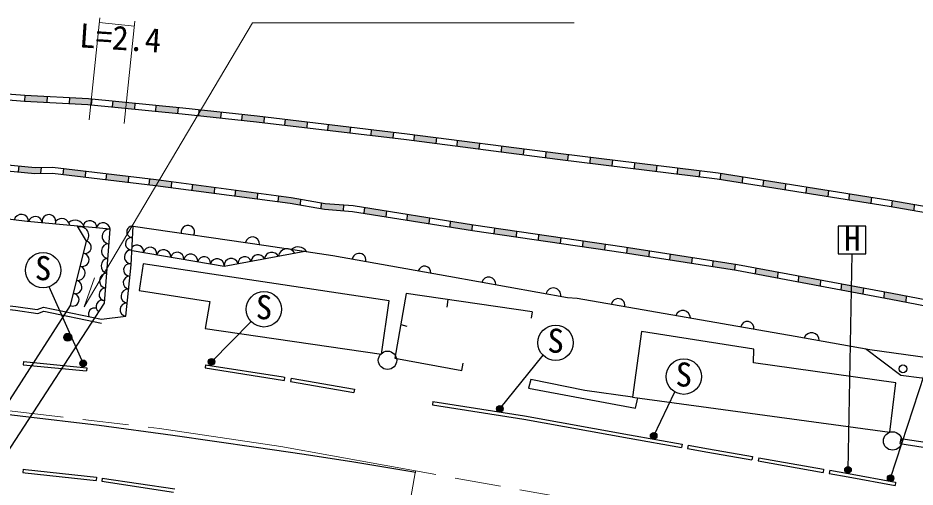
# Model space of a CAD drawing. Units: millimetres at full size, sheet at 1:1000; details may follow other scales. Extents: x 40000 to 680000, y 20000 to 380000.
# Drawn here: x 77634 to 145966, y 297998 to 333699 of the extents above; entities that cross this region are included whole.
import ezdxf
from ezdxf.enums import TextEntityAlignment as Align

# ---------------------------------------------------------------- set-up
doc = ezdxf.new("R2010")
doc.units = ezdxf.units.MM
doc.header["$LTSCALE"] = 1000
doc.linetypes.add('CHAIN', pattern=[18.5, 12, -1.5, 3.5, -1.5])
for name, color, linetype, lineweight in [('M-BGD', 7, 'Continuous', 25), ('M-BGD-EXST', 7, 'Continuous', 25), ('M-BMK', 2, 'CHAIN', 13), ('M-STR-HTXT', 7, 'Continuous', 13), ('M-STR-STRC', 7, 'Continuous', 25)]:
    doc.layers.add(name, color=color, linetype=linetype, lineweight=lineweight)
doc.styles.add('ＭＳ ゴシック', font='')
doc.styles.get('ＭＳ ゴシック').set_extended_font_data('MS Gothic')

msp = doc.modelspace()

# ---------------------------------------------------------------- hatches: boundary and pattern name
at = {"layer": 'M-BGD'}
for points in [[(79867, 327730), (78168, 327820), (78129, 327372), (78137, 327371), (79827, 327282)], [(83263, 327538), (82996, 327565), (81565, 327640), (81526, 327192), (82962, 327116), (83224, 327090)], [(86547, 327211), (84855, 327379), (84816, 326931), (86508, 326762)], [(89831, 326883), (88139, 327052), (88100, 326604), (89792, 326435)], [(93113, 326536), (91422, 326716), (91383, 326268), (93074, 326087)], [(96394, 326179), (95847, 326244), (94704, 326366), (94665, 325918), (95796, 325797), (96355, 325731)], [(99673, 325791), (97984, 325991), (97945, 325542), (99634, 325342)], [(102952, 325402), (101263, 325602), (101223, 325154), (102912, 324953)], [(106230, 325013), (104541, 325213), (104502, 324765), (106191, 324565)], [(109507, 324602), (107819, 324819), (107780, 324371), (109468, 324154)], [(112783, 324181), (111095, 324398), (111056, 323949), (112743, 323732)], [(116158, 323747), (114470, 323964), (114431, 323515), (116119, 323298)], [(119533, 323317), (118786, 323409), (117845, 323530), (117806, 323081), (118730, 322962), (119494, 322868)], [(122910, 322902), (121221, 323109), (121182, 322661), (122871, 322453)], [(126286, 322487), (124598, 322694), (124559, 322246), (126247, 322038)], [(79395, 322327), (78941, 322319), (77699, 322439), (77660, 321991), (78923, 321868), (79356, 321876)], [(82784, 322045), (81095, 322246), (81056, 321797), (82745, 321597)], [(86062, 321655), (84373, 321856), (84334, 321408), (86023, 321207)], [(129564, 322084), (127876, 322291), (127836, 321843), (129525, 321635)], [(132835, 321614), (131152, 321882), (131113, 321433), (132796, 321164)], [(89339, 321250), (88164, 321406), (87652, 321466), (87613, 321018), (88108, 320959), (89300, 320801)], [(136103, 321093), (134419, 321361), (134380, 320912), (136063, 320644)], [(92614, 320817), (90927, 321040), (90888, 320591), (92575, 320368)], [(95889, 320383), (94202, 320606), (94163, 320158), (95850, 319934)], [(139370, 320573), (137687, 320841), (137647, 320391), (139330, 320123)], [(99161, 319918), (98445, 320045), (97477, 320173), (97437, 319724), (98376, 319600), (99122, 319468)], [(142637, 320052), (140954, 320320), (140915, 319871), (142598, 319602)], [(145902, 319504), (144221, 319797), (144181, 319347), (145862, 319054)], [(102435, 319476), (101037, 319587), (100743, 319639), (100703, 319189), (100980, 319140), (102396, 319027)], [(105707, 319014), (104024, 319281), (103985, 318832), (105668, 318564)], [(108974, 318494), (107291, 318762), (107252, 318312), (108935, 318045)], [(112241, 317975), (110558, 318242), (110519, 317793), (112202, 317526)], [(115611, 317481), (113926, 317727), (113887, 317278), (115572, 317032)], [(118981, 316988), (117296, 317234), (117257, 316785), (118942, 316539)], [(122351, 316495), (120666, 316742), (120627, 316293), (122312, 316046)], [(125720, 315986), (124036, 316247), (123997, 315797), (125680, 315536)], [(128988, 315479), (127304, 315740), (127265, 315291), (128949, 315030)], [(132256, 314972), (130573, 315233), (130533, 314784), (132217, 314523)], [(135516, 314370), (133837, 314683), (133798, 314233), (135477, 313920)], [(137097, 314075), (137057, 313625), (138736, 313311), (138776, 313762)], [(140356, 313467), (140317, 313017), (141996, 312703), (142035, 313154)], [(144217, 312747), (143616, 312859), (143576, 312408), (144133, 312304), (145255, 312089), (145294, 312539)], [(81728, 309395, 0.41421), (81428, 309695, 0.41421), (81128, 309395, 1)]]:
    msp.add_hatch(color=256, dxfattribs=at).paths.add_polyline_path(points)
at = {"layer": 'M-BGD-EXST'}
for points in [[(82850, 307415, 0.41421), (82600, 307665, 0.41421), (82350, 307415, 1)], [(92623, 307524, 0.41421), (92373, 307774, 0.41421), (92123, 307524, 1)], [(114587, 303945, 0.41421), (114337, 304195, 0.41421), (114087, 303945, 1)], [(126308, 301895, 0.41421), (126058, 302145, 0.41421), (125808, 301895, 1)], [(141108, 299315, 0.41421), (140858, 299565, 0.41421), (140608, 299315, 1)], [(144355, 298668, 0.41421), (144105, 298918, 0.41421), (143855, 298668, 1)]]:
    msp.add_hatch(color=256, dxfattribs=at).paths.add_polyline_path(points)

# ---------------------------------------------------------------- linework, layer by layer
at = {"layer": 'M-BGD'}
for p, q in [((78168, 327820), (78129, 327372)), ((79867, 327730), (79827, 327282)), ((81565, 327640), (81526, 327192)), ((83263, 327538), (83224, 327090)), ((84855, 327379), (84816, 326931)), ((86547, 327211), (86508, 326762)), ((88139, 327052), (88100, 326604)), ((89831, 326883), (89792, 326435)), ((91422, 326716), (91383, 326268)), ((93113, 326536), (93074, 326087)), ((94704, 326366), (94665, 325918)), ((96394, 326179), (96355, 325731)), ((97984, 325991), (97945, 325542)), ((99673, 325791), (99634, 325342)), ((101263, 325602), (101223, 325154)), ((102952, 325402), (102912, 324953)), ((104541, 325213), (104502, 324765)), ((106230, 325013), (106191, 324565)), ((107819, 324819), (107780, 324371)), ((109507, 324602), (109468, 324154)), ((111095, 324398), (111056, 323949)), ((112783, 324181), (112743, 323732)), ((114470, 323964), (114431, 323515)), ((116158, 323747), (116119, 323298)), ((117845, 323530), (117806, 323081)), ((119533, 323317), (119494, 322868)), ((121221, 323109), (121182, 322661)), ((122910, 322902), (122871, 322453)), ((124598, 322694), (124559, 322246)), ((77699, 322439), (77660, 321991)), ((79395, 322327), (79356, 321876)), ((81095, 322246), (81056, 321797)), ((82784, 322045), (82745, 321597)), ((84373, 321856), (84334, 321408)), ((126286, 322487), (126247, 322038)), ((127876, 322291), (127836, 321843)), ((129564, 322084), (129525, 321635)), ((131152, 321882), (131113, 321433)), ((86062, 321655), (86023, 321207)), ((87652, 321466), (87613, 321018)), ((89339, 321250), (89300, 320801)), ((132835, 321614), (132796, 321164)), ((134419, 321361), (134380, 320912)), ((90927, 321040), (90888, 320591)), ((92614, 320817), (92575, 320368)), ((94202, 320606), (94163, 320158)), ((136103, 321093), (136063, 320644)), ((137687, 320841), (137647, 320391)), ((139370, 320573), (139330, 320123)), ((95889, 320383), (95850, 319934)), ((97477, 320173), (97437, 319724)), ((99161, 319918), (99122, 319468)), ((140954, 320320), (140915, 319871)), ((142637, 320052), (142598, 319602)), ((144221, 319797), (144181, 319347)), ((100743, 319639), (100703, 319189)), ((102435, 319476), (102396, 319027)), ((104024, 319281), (103985, 318832)), ((145902, 319504), (145862, 319054)), ((105707, 319014), (105668, 318564)), ((107291, 318762), (107252, 318312)), ((108974, 318494), (108935, 318045)), ((110558, 318242), (110519, 317793)), ((112241, 317975), (112202, 317526)), ((113926, 317727), (113887, 317278)), ((115611, 317481), (115572, 317032)), ((117296, 317234), (117257, 316785)), ((118981, 316988), (118942, 316539)), ((120666, 316742), (120627, 316293)), ((122351, 316495), (122312, 316046)), ((124036, 316247), (123997, 315797)), ((125720, 315986), (125680, 315536)), ((127304, 315740), (127265, 315291)), ((128988, 315479), (128949, 315030)), ((130573, 315233), (130533, 314784)), ((132256, 314972), (132217, 314523)), ((133837, 314683), (133798, 314233)), ((135516, 314370), (135477, 313920)), ((137097, 314075), (137057, 313625)), ((138776, 313762), (138736, 313311)), ((140356, 313467), (140317, 313017)), ((142035, 313154), (141996, 312703)), ((143616, 312859), (143576, 312408)), ((145294, 312539), (145255, 312089)), ((110380, 312262), (110313, 311685)), ((116795, 311326), (116721, 310858)), ((106788, 310381), (107254, 310246)), ((78058, 307556), (78033, 307308)), ((78058, 307556), (82874, 307082)), ((78033, 307308), (82849, 306833)), ((82874, 307082), (82849, 306833)), ((91926, 307308), (91887, 307061)), ((111455, 306859), (111549, 307431)), ((97948, 306356), (97906, 306110)), ((98434, 306273), (98391, 306027)), ((98434, 306273), (103266, 305446)), ((98391, 306027), (103223, 305199)), ((103266, 305446), (103223, 305199)), ((109242, 304501), (109203, 304254)), ((144873, 301700), (144812, 301305)), ((128223, 301256), (128179, 301010)), ((128680, 301174), (128636, 300928)), ((133587, 300310), (133544, 300063)), ((134057, 300227), (134014, 299981)), ((134014, 299981), (138959, 299116)), ((134057, 300227), (139002, 299362)), ((78022, 299346), (78002, 299097)), ((139002, 299362), (138959, 299116)), ((83610, 298743), (83583, 298494)), ((84051, 298680), (84014, 298433)), ((84051, 298680), (89587, 297854)), ((139469, 299281), (139426, 299034)), ((84014, 298433), (89480, 297617)), ((144489, 298370), (144443, 298124))]:
    msp.add_line(p, q, dxfattribs=at)
for points in [[(66339, 328004), (67900, 328033), (71182, 327879), (75016, 327613), (78137, 327371), (82962, 327116), (90135, 326401), (95796, 325797), (107225, 324442), (118730, 322962), (130903, 321466), (143982, 319382), (153469, 317727)], [(66378, 328455), (67906, 328483), (71208, 328329), (75049, 328062), (78166, 327820), (82996, 327565), (90181, 326848), (95847, 326244), (107280, 324889), (118786, 323409), (130966, 321912), (144056, 319826), (153546, 318170)], [(65943, 323461), (68450, 323348), (71574, 323032), (78941, 322319), (80278, 322343), (88164, 321406), (98445, 320045), (101037, 319587), (103165, 319418), (112331, 317961), (123808, 316282), (132454, 314941), (144217, 312747), (155156, 310641), (163011, 309237), (168321, 308199)], [(65904, 323013), (68417, 322899), (71530, 322584), (78923, 321868), (80256, 321892), (88108, 320959), (98376, 319600), (100980, 319140), (103112, 318970), (112263, 317516), (123741, 315837), (132378, 314498), (144133, 312304), (155074, 310199)], [(69637, 279511), (69664, 281725), (69305, 282993), (69318, 284802), (70569, 289194), (71332, 292469), (77093, 301037), (84231, 311990), (84650, 317629), (78344, 318197), (66854, 319599), (65639, 319973)], [(67470, 279703), (66994, 285479), (68869, 291988), (81630, 311805), (82863, 316713), (82167, 317853)], [(85850, 311004), (86270, 314908), (86415, 317852), (96541, 316382), (101614, 315616), (110456, 314041), (119492, 312411), (120229, 312364), (136846, 309479), (142533, 308477), (147083, 307841)], [(86323, 315990), (93338, 314818), (99481, 315938)], [(64986, 312485), (68686, 312323), (72168, 312016), (77438, 311451), (79143, 311196), (79598, 311372), (83989, 310482)], [(65012, 312784), (68706, 312622), (72198, 312314), (77476, 311749), (79109, 311504), (79571, 311684), (84001, 310786), (85850, 311004)], [(116795, 311326), (107202, 312726), (106332, 307801), (111455, 306859)], [(142181, 308539), (144885, 306521), (146484, 306318), (157184, 303933), (157614, 303966), (160333, 303316), (161156, 303276), (179359, 299341), (182177, 298806), (185789, 298440), (200426, 296934), (202711, 296769), (212417, 295214), (213215, 295199), (223151, 293679), (226085, 293483), (233297, 292956), (236310, 292745), (238989, 292699), (246064, 293061), (249065, 293243)], [(91887, 307061), (97793, 306130), (97906, 306110)], [(91926, 307308), (97833, 306376), (97948, 306356)], [(124438, 304850), (120819, 305358), (116706, 306183), (116535, 305515), (120463, 304775), (124676, 304007), (124857, 304793)], [(109203, 304254), (116166, 303160), (124184, 301726), (128179, 301010)], [(109242, 304501), (116208, 303406), (124228, 301972), (128223, 301256)], [(144873, 301700), (149250, 301024), (155213, 299950), (159139, 299363), (160130, 299064), (162994, 298562), (167420, 297487), (169946, 297085), (173775, 296085)], [(128636, 300928), (130180, 300652), (133544, 300063)], [(128680, 301174), (130224, 300898), (133587, 300310)], [(144812, 301305), (149184, 300630), (155148, 299555), (159051, 298972), (160037, 298674), (162913, 298170), (167341, 297095), (169863, 296693), (173674, 295698)], [(78022, 299346), (78202, 299332), (83610, 298743)], [(78002, 299097), (78179, 299083), (83583, 298494)], [(139426, 299034), (140861, 298783), (144443, 298124)], [(139469, 299281), (140905, 299029), (144489, 298370)]]:
    msp.add_lwpolyline(points, dxfattribs=at)
for points in [[(105906, 312170), (87179, 314990), (86868, 312958), (92249, 312122), (91890, 310066), (105332, 308106)], [(125138, 309824), (124438, 304850), (144045, 302168), (144504, 305935), (133668, 307459), (133698, 308498)]]:
    msp.add_lwpolyline(points, close=True, dxfattribs=at)
for centre, radius in [((81428, 309395), 300), ((105784, 307643), 700), ((145048, 306993), 300), ((144254, 301505), 700)]:
    msp.add_circle(centre, radius, dxfattribs=at)
for centre, radius, start, end in [((77887, 318191), 556, 359.68886, 166.72655), ((78958, 318059), 531, 3.78207, 165.92141), ((79995, 318213), 521, 336.44211, 193.26136), ((80968, 317790), 638, 10.25839, 135.14874), ((81989, 317607), 706, 16.51263, 132.6388), ((82376, 317150), 654, 318.10692, 104.72597), ((83111, 317739), 533, 357.91859, 158.48547), ((84114, 317569), 540, 6.41629, 152.03759), ((86356, 317417), 439, 82.26712, 272.11638), ((90575, 317399), 517, 335.00784, 188.47038), ((84606, 317071), 560, 85.52173, 265.97871), ((82741, 316251), 478, 256.55632, 75.24854), ((84550, 315956), 557, 88.26224, 263.2382), ((86298, 316513), 472, 81.01242, 273.37108), ((86703, 315918), 491, 351.48973, 138.35683), ((95492, 316493), 543, 355.99442, 167.4838), ((82547, 315290), 502, 251.26621, 80.53864), ((86282, 315511), 533, 85.23617, 269.14733), ((87693, 315736), 516, 353.28024, 167.74084), ((88722, 315505), 554, 359.19702, 157.95917), ((89764, 315363), 506, 356.3348, 164.68629), ((90792, 315180), 544, 357.05558, 163.9655), ((96974, 315289), 571, 29.61474, 171.05751), ((98136, 315454), 675, 30.64369, 170.02855), ((98972, 315506), 765, 32.48157, 130.34702), ((103618, 315262), 522, 349.5361, 170.26623), ((84545, 314827), 579, 95.9603, 255.54014), ((91812, 315041), 489, 354.21307, 166.80801), ((92808, 314843), 531, 357.23159, 163.78949), ((93875, 314854), 538, 16.83035, 183.8419), ((94911, 315005), 521, 21.16507, 179.50718), ((95929, 315143), 535, 26.00376, 174.66848), ((82190, 314286), 564, 262.10531, 69.69955), ((86153, 314524), 470, 75.05494, 273.15428), ((108597, 314324), 484, 355.47038, 164.33195), ((81988, 313226), 516, 255.80653, 75.99832), ((84404, 313698), 567, 90.41972, 261.08072), ((86160, 313553), 502, 87.88409, 259.8208), ((113489, 313442), 541, 355.17226, 164.38126), ((84295, 312652), 486, 87.44232, 264.05811), ((86018, 312526), 536, 84.29374, 263.41114), ((118421, 312586), 563, 351.60084, 167.95269), ((81814, 312249), 480, 247.51233, 84.29253), ((123348, 311823), 517, 350.10008, 170.20103), ((83469, 311150), 474, 73.4609, 200.56123), ((84046, 311748), 465, 64.74701, 239.73503), ((85909, 311498), 498, 84.58554, 263.11935), ((128280, 310863), 572, 0.36802, 159.9331), ((133189, 310093), 505, 352.43619, 167.86493), ((138078, 309134), 597, 2.18929, 157.83925)]:
    msp.add_arc(centre, radius, start, end, dxfattribs=at)
at = {"layer": 'M-BGD-EXST'}
for p, q in [((142210, 317858), (140110, 317858)), ((140110, 317858), (140110, 315758)), ((142210, 315758), (142210, 317858)), ((140110, 315758), (142210, 315758)), ((141160, 315758), (140858, 299315)), ((82600, 307415), (80011, 313230)), ((144105, 298668), (148765, 313025)), ((92373, 307524), (95401, 310587)), ((114337, 303945), (117628, 308028)), ((126058, 301895), (127678, 305232))]:
    msp.add_line(p, q, dxfattribs=at)
for centre, radius in [((79549, 314498), 1350), ((96369, 311528), 1350), ((118587, 308978), 1350), ((82600, 307415), 250), ((92373, 307524), 250), ((128349, 306403), 1350), ((114337, 303945), 250), ((126058, 301895), 250), ((140858, 299315), 250), ((144105, 298668), 250)]:
    msp.add_circle(centre, radius, dxfattribs=at)
at = {"layer": 'M-BMK'}
msp.add_lwpolyline([(64341, 305091), (69170, 304707), (88415, 302446), (97651, 301089), (117578, 297477), (135740, 294270), (155860, 290569), (181439, 285995), (190069, 284377), (208416, 281447), (232897, 277857), (241733, 276749), (254858, 275415), (270143, 274024), (284826, 272984), (301340, 272071), (324775, 271460), (350837, 271588), (367755, 271975), (393781, 273546), (424626, 276264)], dxfattribs=at)
at = {"layer": 'M-STR-HTXT'}
for p, q in [((83866, 333699), (83060, 325934)), ((82675, 311715), (95500, 333330)), ((86500, 333081), (83830, 333358)), ((85724, 325676), (86540, 333462)), ((95500, 333330), (119995, 333330)), ((82675, 311715), (83459, 313918)), ((103227, 273306), (107925, 299227))]:
    msp.add_line(p, q, dxfattribs=at)
at = {"layer": 'M-STR-STRC'}
msp.add_lwpolyline([(107934, 299105), (103219, 299879), (99429, 300473), (95775, 301007), (89424, 301911), (83818, 302689), (77800, 303402), (71132, 304175), (64320, 304850)], dxfattribs=at)

# ---------------------------------------------------------------- texts
at = {"layer": 'M-BGD-EXST', "style": 'ＭＳ ゴシック'}
msp.add_text('H', height=1833, dxfattribs=at).set_placement((140563, 315450), align=Align.BOTTOM_LEFT)
for p in [(78893, 313206), (95714, 310235), (117932, 307685), (127693, 305111)]:
    msp.add_text('S', height=1833, rotation=358.508, dxfattribs=at).set_placement(p, align=Align.BOTTOM_LEFT)
at = {"layer": 'M-STR-HTXT', "style": 'ＭＳ ゴシック'}
msp.add_text('L=2.4', height=1833, rotation=356.242, dxfattribs=at).set_placement((82231, 330923), align=Align.BOTTOM_LEFT)

doc.saveas('drawing.dxf')
